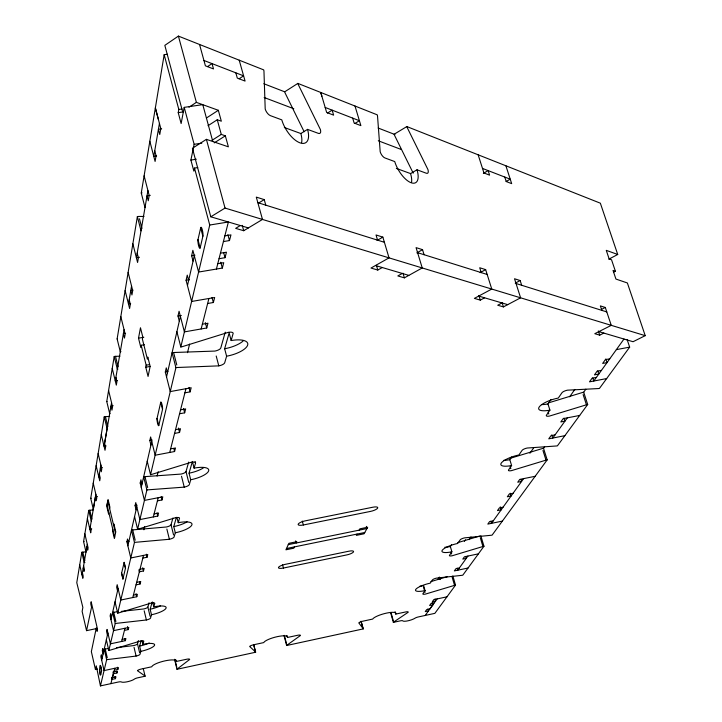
<?xml version="1.0" encoding="UTF-8"?>
<svg xmlns="http://www.w3.org/2000/svg" width="722" height="722" viewBox="0 0 722 722"><rect width="100%" height="100%" fill="white"/><g stroke="black" fill="none" stroke-linecap="round" stroke-linejoin="round"><path stroke-width="1.08" d="M101.594 670.873C99.176 652.814 98.833 686.279 101.594 670.873L100.412 665.729M121.612 573.124L122.875 579.134L125.502 568.178L124.193 562.303L121.612 573.124L123.011 578.99M85.855 551.852L82.822 552.131A3.682 1.065 -13.3 0 0 81.803 552.285L76.776 582.654L82.859 607.41L82.137 611.408L86.541 630.658L96.856 628.492M86.243 551.897A3.754 1.092 -13.4 0 1 85.981 551.951L83.581 541.581L88.743 510.382A3.899 1.2 -13.3 0 1 89.817 510.219L93.021 509.967M93.58 509.209A3.98 1.227 -13.4 0 1 93.3 509.272L90.728 498.351L104.23 416.802A4.377 1.525 -13.3 0 1 105.439 416.648L109.627 416.423M110.006 413.58A4.485 1.57 -13.4 0 1 109.69 413.643L106.757 401.531L114.211 356.488A4.684 1.751 -13.4 0 1 115.511 356.334L119.987 356.172M120.971 351.632A4.801 1.814 -13.5 0 1 120.294 351.767L117.126 338.907L137.37 216.573A5.397 2.337 -13.7 0 1 138.868 216.438L144.003 216.465M145.393 207.494A5.577 2.455 -13.8 0 1 145.005 207.557L141.268 193.027L164.165 54.71L167.378 54.258M93.3 509.272L95.864 494.299M82.037 574.938L87.29 544.334M97.542 496.583L95.403 496.998L89.871 529.262L91.748 528.892M98.824 477.007L100.881 465.031M111.558 402.714L104.6 443.29L105.547 447.216L105.015 450.275L101.279 434.653M124.067 329.719L115.294 380.936L117.415 380.557M131.557 286.038L128.48 303.998L130.655 303.628M147.92 190.572L136.395 257.799L139.481 257.285M159.436 123.381L153.777 156.385L156.602 155.952M212.8 141.485L202.774 104.636L184.209 107.37L181.132 123.525L178.226 112.65L178.821 109.464L164.165 54.71M141.187 345.278L140.79 347.327L138.507 338.185L140.474 327.77L142.785 336.993L142.387 339.078L147.405 359.132L147.82 357.083L150.158 366.397L148.064 376.451L145.763 367.218L146.169 365.215L141.187 345.278L144.382 344.71M108.851 512.701L108.589 514.064L106.766 506.384L108.074 499.462L109.915 507.196L109.645 508.586M112.822 529.434L112.551 530.769L114.383 538.513L115.773 531.843L113.914 524.037L113.643 525.39M197.765 167.558L194.498 168.064L193.857 171.114L190.897 160.058L194.137 144.328L184.209 107.37M97.515 669.068L95.439 669.52L96.261 665.837L100.439 685.9L118.218 682.046A3.574 0.821 -13.9 0 1 121.323 681.938A7.148 1.643 -14 0 0 126.485 681.92A7.148 1.643 -14 0 0 133.263 679.79L134.933 678.761A3.565 0.812 -14 0 1 137.812 677.796L145.095 676.216L143.281 668.635M142.848 558.079L147.071 557.222L147.766 554.541L130.781 557.971L126.901 541.762L127.523 539.009L128.498 543.07M136.106 509.867L135.077 505.644L135.763 502.602L139.887 519.587L157.784 516.049L158.569 513.044L154.084 513.929M157.405 500.86L161.972 499.967L162.784 496.826L144.436 500.409L140.194 483.036L140.925 479.814L141.99 484.164M150.934 445.086L149.815 440.546L150.627 436.954L155.149 455.221L174.58 451.53L175.5 447.974L170.636 448.894M184.904 392.822L190.103 391.875L191.177 387.759L170.248 391.577L165.311 372.074L166.268 367.859L167.504 372.742M179.309 321.164L177.991 316.037L179.074 311.263L184.399 331.894L206.736 327.978L207.972 323.23L202.368 324.214M207.638 303.502L213.36 302.518L214.66 297.509L191.61 301.471L186.086 280.28L187.251 275.127L188.641 280.434M193.063 261.129L191.646 255.732L192.864 250.317L198.595 272.05L222.331 268.061L223.73 262.682L217.773 263.674M101.676 660.188L107.903 633.013M110.971 619.62L118.092 588.529M127.875 545.805L136.792 506.835M141.25 487.368L151.755 441.512M157.035 418.444L160.726 402.316A3.917 0.65 79.5 0 1 161.963 404.41A3.917 0.65 79.5 0 1 162.513 409.446L158.786 425.457A3.845 0.623 79.4 0 1 157.586 423.363A3.845 0.623 79.4 0 1 157.035 418.444L158.786 425.457M166.538 376.938L180.401 316.407M187.467 285.56L194.299 255.741M100.439 685.9L106.648 659.727L104.203 649.159A3.736 0.921 -13.7 0 1 105.231 648.979L108.3 648.618M106.648 659.727A3.745 0.902 -13.8 0 1 107.677 659.547L136.106 656.063A3.718 0.893 -14 0 0 139.996 654.312L140.853 651.352A13.158 3.186 -14 0 0 154.598 645.125A13.158 3.186 -14 0 0 142.893 644.34L143.777 641.28A3.8 0.93 -14 0 0 140.393 641.037L109.906 650.224A3.818 0.939 -13.8 0 1 108.832 650.495L115.231 623.546L112.623 612.409A3.962 1.029 -13.7 0 1 113.715 612.229L118.029 611.751M115.231 623.546A3.971 1.011 -13.8 0 1 116.323 623.366L146.385 619.981A3.944 1.002 -14 0 0 150.519 618.086L151.485 614.756A13.944 3.592 -14 0 0 166.114 607.987A13.944 3.592 -14 0 0 153.777 606.859L154.779 603.412A4.034 1.056 -14 0 0 151.205 603.069L118.832 612.87A4.052 1.056 -13.8 0 1 117.695 613.149L134.454 542.475L131.476 530.074A4.467 1.318 -13.7 0 1 132.704 529.894L166.358 526.997A4.422 1.3 -14 0 0 171.033 524.732L172.928 518.026M134.454 542.475A4.476 1.291 -13.8 0 1 135.682 542.285L169.381 539.271A4.431 1.282 -14.1 0 0 174.074 537.006L175.302 532.782A15.703 4.594 -14.1 0 0 191.944 524.713A15.703 4.594 -14.1 0 0 178.235 522.71L179.507 518.306A4.549 1.345 -14.1 0 0 175.527 517.701L138.886 528.892A4.567 1.354 -13.8 0 1 137.604 529.208L146.9 490.012L143.669 476.818A4.774 1.516 -13.8 0 1 144.987 476.628L180.96 474.083A4.738 1.498 -14.2 0 0 186.005 471.565L188.677 462.071M146.9 490.012A4.783 1.489 -13.8 0 1 148.218 489.814L184.245 487.124A4.756 1.471 -14.2 0 0 189.299 484.624L190.716 479.751A16.85 5.298 -14.3 0 0 208.667 470.807A16.85 5.298 -14.3 0 0 194.092 468.136L195.563 463.055A4.883 1.561 -14.2 0 0 191.33 462.251L151.909 474.354A4.901 1.561 -13.9 0 1 150.528 474.688L175.915 367.678L172.089 352.697A5.523 2.04 -14.1 0 1 173.605 352.517L214.912 351.072A5.478 2.013 -14.6 0 0 220.806 347.941L225.246 332.147M175.915 367.678A5.532 2.004 -14.1 0 1 177.431 367.489L218.793 365.864A5.496 1.986 -14.6 0 0 224.713 362.742L226.609 356.199A19.521 7.157 -14.7 0 0 247.673 345.026A19.521 7.157 -14.7 0 0 231.157 340.549L233.188 333.266A5.668 2.112 -14.7 0 0 228.351 332.328L182.413 346.623A5.722 2.139 -14.2 0 1 180.816 346.993L209.741 225.029L194.498 168.064M143.913 529.777L144.707 526.564M157.134 476.06L158.199 471.71M187.485 352.688L189.606 344.087M112.975 672.029L113.372 673.752L112.397 677.597L115.944 676.83L115.466 678.653L111.964 679.411L111.468 677.29M110.89 683.635L114.798 668.274M121.621 641.461L124.987 628.248M132.794 597.554L143.525 555.399M153.317 516.934L158.208 497.72M169.724 452.45L185.951 388.716M201.158 328.952L208.911 298.502M216.41 269.053L228.387 221.997L209.741 225.029M113.372 673.752L116.946 672.976L117.424 671.108L113.877 671.875M114.32 670.16L117.876 669.393L118.363 667.507L104.076 670.576L100.881 656.731L101.324 654.791L102.118 658.256M107.425 635.107L106.585 631.524L107.064 629.422L110.412 643.834L125.348 640.676L125.89 638.591L122.153 639.385M124.437 630.396L128.236 629.602L128.796 627.445L113.544 630.649L110.114 615.956L110.61 613.745L111.468 617.427M117.542 590.93L116.639 587.112L117.19 584.703L120.8 600.036L136.783 596.733L137.406 594.341L133.408 595.172M136.034 584.838L140.095 583.999L140.745 581.517L136.666 582.356M138.868 569.838L139.346 571.824L143.488 570.976L144.156 568.404L140.005 569.243M174.571 433.408L179.534 432.478L180.509 428.751L175.527 429.68M179.57 413.769L184.651 412.831L185.671 408.914L180.572 409.852M219.046 258.693L225.02 257.7L226.455 252.204L220.445 253.205M223.405 241.572L229.479 240.57L230.959 234.885L224.849 235.886M139.581 652.562L137.505 643.825L138.425 640.576M150.077 616.236L147.866 607.04L149.066 602.78M140.853 651.352L139.599 646.082L141.079 640.901M151.485 614.756L150.149 609.206L152.171 602.13M175.302 532.782L173.776 526.6L176.43 517.304M190.716 479.751L189.056 473.181L192.395 461.475L194.092 468.136M226.609 356.199L224.641 348.744L229.145 332.986L231.157 340.549M86.541 630.658L91.541 607.265L90.755 603.836L91.162 601.733L97.524 629.322L97.1 631.344L96.306 627.896L91.351 651.641L95.439 669.52M294.395 546.897L293.8 548.188L285.912 549.803L288.863 543.323L296.814 541.699L296.21 543.007L295.641 540.904M357.02 534.081L356.307 535.381L364.059 533.793L367.688 527.231L359.872 528.829L359.159 530.147M444.761 547.267A13.33 3.384 -16.3 0 0 450.347 546.527L451.62 544.668M503.631 460.356A15.009 4.26 -17 0 0 509.804 459.67L511.609 457.026M541.419 404.573A16.11 4.873 -17.5 0 0 547.953 403.932L551.021 399.456M419.924 586.192A12.59 3.014 -16 0 0 423.615 585.578L425.059 590.605L422.884 593.746A3.565 0.839 -16 0 0 425.52 594.071L454.535 585.361A3.556 0.83 -16.1 0 1 455.528 585.118L452.847 575.957M450.347 546.527L451.9 551.816L449.463 555.335A3.772 0.939 -16.2 0 0 452.189 555.759L482.928 546.509A3.763 0.93 -16.4 0 1 483.966 546.247L480.825 535.742M509.804 459.67L511.609 465.528L508.541 469.959A4.242 1.173 -16.9 0 0 511.456 470.636L546.003 460.149A4.233 1.164 -17.2 0 1 547.177 459.869L543.522 448.263A4.224 1.191 -17.2 0 0 542.357 448.542L510.03 458.371M547.953 403.932L549.929 410.141L546.419 415.222A4.54 1.345 -17.4 0 0 549.442 416.08L586.444 404.798A4.54 1.336 -17.7 0 1 587.69 404.491L583.701 392.199A4.531 1.354 -17.8 0 0 582.455 392.497L548.612 402.84M464.363 541.392L465.464 539.821M469.056 539.65L470.979 536.924M529.894 453.254L533.784 447.721M569.649 396.802L574.82 389.456M543.341 448.506L544.632 446.71M583.286 392.777L585.84 389.212M425.222 615.451L437.099 598.935M467.928 556.066L457.766 570.19L457.152 568.097M523.603 478.623L491.447 523.351L490.825 521.284M567.302 417.857L552.781 438.046L551.779 434.87M623.979 339.042L593.791 381.026L592.753 377.868M432.198 602.356L432.902 604.801L429.933 608.935L426.657 609.648L425.249 611.606L428.489 610.911L427.911 608.89M455.528 585.118L434.852 613.357L418.435 616.922A3.411 0.767 -15.8 0 0 415.574 617.87L413.679 618.925A6.841 1.543 -15.8 0 1 403.345 621.173L402.506 620.703A3.42 0.767 -15.7 0 0 400.178 620.884L393.346 622.364L390.629 612.68A3.42 0.785 -15.7 0 1 390.954 612.373L393.21 620.442M483.966 546.247L462.802 575.172A3.619 0.866 -16.2 0 1 461.863 575.335L436.639 578.096A3.637 0.875 -16 0 0 432.46 579.91L430.213 583.159A12.599 2.987 -16 0 0 415.755 589.414A12.599 2.987 -16 0 0 425.059 590.605M547.177 459.869L492.115 535.11A3.836 0.966 -16.5 0 1 491.131 535.273L464.661 537.854A3.854 0.975 -16.3 0 0 460.194 539.83L457.676 543.467A13.348 3.348 -16.2 0 0 442.252 550.263A13.348 3.348 -16.2 0 0 451.9 551.816M587.69 404.491L557.447 445.817A4.323 1.218 -17.3 0 1 556.355 445.979L527.195 448.028A4.35 1.236 -17.1 0 0 522.087 450.375L518.901 454.986A15.027 4.224 -17 0 0 501.276 463.046A15.027 4.224 -17 0 0 511.609 465.528M627.156 339.665L629.665 347.129L599.468 388.4A4.648 1.39 -18 0 1 598.303 388.562L567.483 390.169A4.666 1.417 -17.7 0 0 561.951 392.768L558.296 398.057A16.128 4.828 -17.5 0 0 539.217 406.973A16.128 4.828 -17.5 0 0 549.929 410.141M304.142 131.729L285.262 93.319A5.893 2.717 58.1 0 1 284.703 91.82L297.861 83.4A5.929 2.698 58.2 0 0 298.43 84.907L320.406 129.572A5.938 2.735 58.7 0 1 318.33 133.353L307.545 129.373A21.146 9.873 58.5 0 1 299.901 142.812A21.146 9.873 58.5 0 1 281.788 119.861L270.488 115.682A6.137 2.897 58 0 1 265.2 109.022L263.963 71.288A6.092 2.834 57.5 0 0 263.701 69.881L178.406 36.1L164.824 45.36L182.54 111.432M207.503 66.605L212.024 63.599L213.495 68.933L205.4 65.828L199.543 44.466M188.993 107.199L196.375 102.371L218.333 110.295L221.329 121.206L217.259 119.762L208.044 125.7M239.108 78.779L243.603 75.846L203.938 60.468M206.411 118.02L218.333 110.295M212.024 140.321L221.275 134.409L225.345 135.826L228.378 146.837L206.402 139.346L192.422 148.29L210.797 216.799L248.377 227.917M214.254 142.884L225.345 135.826M327.463 113.074L332.147 110.159L333.618 115.15L326.651 112.47L320.767 92.479L321.868 96.216M284.333 127.505L300.848 133.534L307.545 129.373M355.062 123.381L359.403 120.718L325.18 107.452M210.797 216.799L225.038 208.071L645.224 335.658L627.373 282.97L615.938 279.062L613.023 270.416L615.406 271.246L611.543 259.776L609.151 258.927L606.263 250.344L617.725 254.487L600.352 203.189L406.847 126.567L394.14 134.229A5.469 2.374 59.6 0 0 394.69 135.628L413.21 173.154M258.638 203.017L264.234 199.615L265.777 205.156M240.327 225.535L235.643 228.36L243.711 230.724L262.483 219.443L256.292 197.106L264.234 199.615M396.342 168.397L410.556 173.587L417.009 169.796L426.359 173.253A5.514 2.383 60.2 0 0 427.965 169.616L407.398 127.965A5.487 2.356 59.6 0 1 406.847 126.558M483.361 173.343L488.135 170.609L489.588 175.148L483.948 172.973L478.144 154.797M377.074 240.426L382.859 237.123L389.032 257.871L370.982 268.052L377.786 270.046L382.263 267.528M506.131 181.502L510.228 179.173L482.495 168.425M416.838 252.871L422.541 249.668L424.076 254.722M402.28 273.448L397.831 275.93L404.392 277.853L422.235 267.952L416.071 247.628L422.541 249.668M480.085 272.654L485.653 269.631L491.763 289.062L474.381 298.385L480.292 300.117L484.606 297.807M515.237 283.168L520.156 280.542L521.672 285.271M502.007 302.951L497.72 305.225L503.433 306.904L520.607 297.816L514.524 278.755L520.156 280.542M608.799 259.189L617.725 254.487M613.556 272.212L615.406 271.246M601.507 309.404L605.298 307.464L611.263 325.351L594.775 333.699L599.72 335.152L603.818 333.077M645.224 335.658L633.05 341.723L598.881 331.615M457.73 542.655L479.778 536.004M430.917 581.589L447.478 576.616M174.553 659.276L176.98 669.294L255.597 652.246A3.502 0.803 -14.8 0 0 255.588 652.011L253.738 644.782M284.053 635.658L286.634 645.513L363.139 628.916A3.439 0.785 -15.5 0 0 363.175 628.672L361.226 621.579M446.963 596.814L433.805 599.639L432.361 601.67L435.646 600.957L435.05 598.917M434.31 602.807L431.034 603.511L429.608 605.514L432.902 604.801M145.095 676.216A3.556 0.812 -14.1 0 0 145.023 675.991L137.469 670.729A3.61 0.839 -14 0 1 141.241 669.041L151.746 666.776A12.608 2.942 -14.2 0 1 165.049 660.847A12.608 2.942 -14.2 0 1 176.141 661.505L186.547 659.258A3.583 0.83 -14.3 0 1 189.66 659.457L177.224 669.005A3.538 0.812 -14.3 0 0 176.98 669.294M255.588 652.011L249.659 646.488A3.547 0.821 -14.8 0 1 253.512 644.8L263.729 642.598A12.382 2.87 -14.9 0 1 277.293 636.651A12.382 2.87 -14.9 0 1 287.455 637.472L297.581 635.288A3.52 0.812 -15.1 0 1 300.424 635.522L286.914 645.215A3.475 0.794 -15 0 0 286.634 645.513M363.175 628.672L358.789 622.915A3.484 0.803 -15.5 0 1 362.715 621.218L372.651 619.079A12.193 2.798 -15.6 0 1 386.469 613.122A12.193 2.798 -15.6 0 1 395.737 614.088L405.593 611.967A3.466 0.794 -15.8 0 1 408.192 612.247L393.671 622.057A3.42 0.776 -15.7 0 0 393.346 622.364M439.924 578.764L437.929 579.188L439.418 577.068L440.131 579.558M459.363 567.97L455.925 568.701L454.337 570.922L468.036 568.015M478.397 553.855L464.427 556.797L462.784 559.099L466.268 558.368L465.699 556.436M493.27 520.815L489.615 521.573L487.801 524.109L502.377 521.085M283.421 568.043L346.813 554.911A5.966 1.561 -15.5 0 0 353.5 551.888A5.966 1.561 -15.5 0 0 348.834 551.211L285.118 564.378A6.02 1.588 -15 0 0 278.493 567.402A6.02 1.588 -15 0 0 283.421 568.043L282.573 564.848M288.268 544.632L366.957 528.549L366.343 526.383M286.499 548.521L364.772 532.493M503.063 507.196L499.344 507.963L497.458 510.589L501.167 509.831L500.256 506.826M303.348 524.984L370.521 511.402A6.336 1.769 -15.8 0 0 377.669 508.098A6.336 1.769 -15.8 0 0 372.805 507.223L305.271 520.842A6.39 1.796 -15.2 0 0 298.195 524.154A6.39 1.796 -15.2 0 0 303.348 524.984L302.283 521.049M513.062 493.288L509.272 494.065L507.322 496.79L511.095 496.023L510.237 493.225M535.155 476.294L519.75 479.408L517.728 482.242L521.564 481.466L520.932 479.39M126.901 541.762L129.03 541.338M555.065 434.888L551.003 435.682L548.747 438.85L564.884 435.655M579.685 415.439L563.169 418.661L560.813 421.955L564.938 421.152L563.963 418.119M135.077 505.644L137.135 505.238M140.194 483.036L142.306 482.63M102.416 467.549L100.376 467.937L101.288 471.764L101.793 468.867L98.147 453.551M596.399 377.398L592.076 378.22L589.486 381.848L606.67 378.563M609.756 358.816L605.352 359.646L602.653 363.428L607.04 362.597L605.821 358.915M601.453 370.368L597.103 371.198L594.468 374.871L598.8 374.05L597.762 370.864M616.362 349.628L629.665 347.129M106.17 445.97L104.076 446.358L107.1 428.733L104.23 416.802M149.815 440.546L152.234 440.086M113.174 405.701L110.98 406.098L111.964 410.177L112.551 406.811L108.589 390.467M165.311 372.074L167.928 371.604M146.169 365.215L149.373 364.637M145.763 367.218L150.023 366.46M138.507 338.185L143.813 337.255M177.991 316.037L181.321 315.46M125.583 333.329L123.39 333.708L124.464 338.077L125.159 334.106L120.818 316.597M186.086 280.28L189.317 279.73M132.938 290.054L130.808 290.415L131.945 294.955L132.704 290.605L128.137 272.402M191.646 255.732L194.958 255.182M150.284 195.328L147.017 195.843L148.281 200.752L149.192 195.5L144.12 175.843M190.897 160.058L196.312 159.228M194.137 144.328L201.826 143.155M161.665 128.85L158.416 129.337L159.77 134.491L160.798 128.552L155.356 107.912L158.416 119.509M178.821 109.464L182.052 108.986M178.226 112.65L183.605 111.856M116.441 647.643L133.633 645.585A3.718 0.912 -13.9 0 0 137.505 643.825M121.269 611.399L143.741 608.953A3.935 1.02 -14 0 0 147.866 607.04M375.476 265.515L408.832 275.389M478.704 296.065L507.71 304.639M257.835 202.674L384.393 242.294M417.605 252.691L487.169 274.468M516.04 283.511L606.787 311.922M382.859 237.123L376.036 234.966L377.57 240.155M485.653 269.631L479.724 267.754L481.249 272.618M605.298 307.464L600.352 305.893L601.841 310.37M264.171 97.515L293.818 108.751M378.292 140.781L401.387 149.535M263.81 83.725L284.387 91.694M378.147 128.029L394.943 134.536M297.861 83.4L377.254 114.843A5.632 2.464 59.2 0 1 377.534 116.17L380.196 151.828A5.677 2.518 59.7 0 0 384.961 157.965L394.726 161.566A19.584 8.583 60 0 0 411.08 182.729A19.584 8.583 60 0 0 417.009 169.796M598.321 330.902L599.72 335.152M583.123 394.546L586.444 404.798M505.896 165.789L511.681 183.641L506.221 181.547L504.768 177.052M548.142 411.973L548.792 414.031M502.061 302.545L503.433 306.904M542.962 450.474L546.003 460.149M478.912 295.686L480.292 300.117M510.201 466.547L510.86 468.695M354.998 106.026L360.874 125.628L354.15 123.047L352.679 118.11M402.993 273.205L404.392 277.853M480.301 537.755L482.928 546.509M376.388 265.326L377.786 270.046M451.106 552.059L451.674 554.009M452.098 577.031L454.535 585.361M423.543 587.203L425.041 592.401M395.051 611.633L395.737 614.088M239.199 60.17L245.083 81.09L237.294 78.093L235.823 72.823M361.018 621.218L363.139 628.916M217.259 119.762L221.275 134.409M242.249 225.372L243.711 230.724M178.406 36.1L196.375 102.371M206.402 139.346L225.038 208.071M227.872 234.596L229.479 240.57M223.612 252.438L225.02 257.7M220.761 262.221L222.331 268.061M200.671 227.899L202.882 236.229M212.015 297.455L213.36 302.518M216.203 355.991L218.793 365.864M205.328 322.617L206.736 327.978M286.932 635.477L287.455 637.472M284.333 635.36L286.481 643.573M154.752 150.708L156.078 155.781L155.095 161.439L149.842 141.277M176.89 331.723L180.816 346.993M188.965 387.425L190.103 391.875M253.855 645.441L255.597 652.246M139.472 218.811L141.954 228.549M173.605 352.517L176.791 364.989M137.37 216.573L141.016 230.85M183.55 408.517L184.651 412.831M195.184 461.566L195.563 463.055M137.198 253.124L138.38 257.817L137.577 262.465L132.866 243.828M178.415 428.038L179.534 432.478M186.005 471.565L188.749 482.44M181.511 476.249L184.245 487.124M173.794 448.425L174.58 451.53M160.726 402.316L162.513 409.446M129.202 299.747L130.33 304.26L129.599 308.493L125.123 290.569M176.935 517.493L178.235 522.71M171.033 524.732L173.569 534.957M161.168 496.727L161.972 499.967M166.863 529.036L169.381 539.271M147.234 461.268L150.528 474.688M156.999 512.873L157.784 516.049M115.511 356.334L118.092 366.866M144.987 476.628L147.676 487.612M114.211 356.488L117.316 369.141A4.702 1.724 -13.4 0 1 117.975 369.041M115.908 377.353L116.928 381.55L116.314 385.124L112.235 368.428M175.645 659.475L176.141 661.505M175.04 660.016L176.818 667.327M146.34 554.198L147.071 557.222M134.563 516.6L137.604 529.208M152.649 602.175L153.777 606.859M142.703 567.736L143.488 570.976M105.439 416.648L107.831 426.585M132.704 529.894L135.185 540.218M139.59 581.878L140.095 583.999M144.183 610.785L146.385 619.981M136.043 593.601L136.783 596.733M124.058 562.456L125.475 568.404M142.135 641.145L142.893 644.34M115.502 533.215L107.813 500.878L107.027 505.039L114.672 537.213M99.311 474.164L100.214 477.964L99.726 480.789L96.143 465.681M134.048 647.336L136.106 656.063M127.514 626.552L128.236 629.602M93.237 483.198L96.739 498.018L96.27 500.698L95.403 496.998M124.879 638.672L125.348 640.676M117.695 613.149L115.042 601.841A4.043 1.074 -13.7 0 0 115.321 601.778M89.817 510.219L91.92 519.19M113.715 612.229L115.881 621.507M88.743 510.382L91.261 521.149M90.295 526.789L91.125 530.363L90.701 532.827L87.38 518.604M117.37 667.236L117.876 669.393M84.853 533.874L88.102 547.836L87.696 550.173L86.884 546.689M116.54 671.261L116.946 672.976M114.969 676.532L115.466 678.653M106.351 639.782L108.832 650.495M82.822 552.131L84.799 560.651M105.231 648.979L107.271 657.778M81.803 552.285L84.167 562.519A3.691 1.047 -13.4 0 1 84.943 562.384M83.608 565.804L84.393 569.207L84.014 571.418L83.229 568.024M103.535 652.083L102.723 648.582L102.28 650.558L103.084 654.042M82.416 572.772L83.192 576.147L82.813 578.304L79.718 564.875M99.519 669.628L100.692 674.745M243.106 341.037A19.494 7.22 -14.7 0 1 224.641 348.744M187.07 521.807A15.694 4.63 -14.1 0 1 173.776 526.6M203.351 467.946A16.832 5.352 -14.2 0 1 189.056 473.181M149.246 642.968A13.14 3.222 -14 0 1 139.599 646.082M160.392 605.866A13.926 3.628 -14 0 1 150.149 609.206M200.184 247.817A4.693 0.912 80.3 0 1 198.613 245.769A4.693 0.912 80.3 0 1 197.999 239.56M410.556 173.587A19.539 8.619 60 0 1 411.585 182.188M300.848 133.534A21.1 9.918 58.4 0 1 301.625 142.64M117.46 338.844A4.792 1.832 -13.4 0 1 117.126 338.907M107.073 401.468A4.476 1.588 -13.3 0 1 106.757 401.531M142.054 192.873A5.568 2.482 -13.8 0 1 141.268 193.027M91.297 498.234A3.971 1.245 -13.3 0 1 90.728 498.351M84.104 541.464A3.745 1.11 -13.3 0 1 83.581 541.581M200.698 227.773L197.972 239.686L200.156 247.935L202.909 236.103A4.747 0.93 80.4 0 0 202.304 229.795A4.747 0.93 80.4 0 0 200.698 227.773"/></g></svg>
